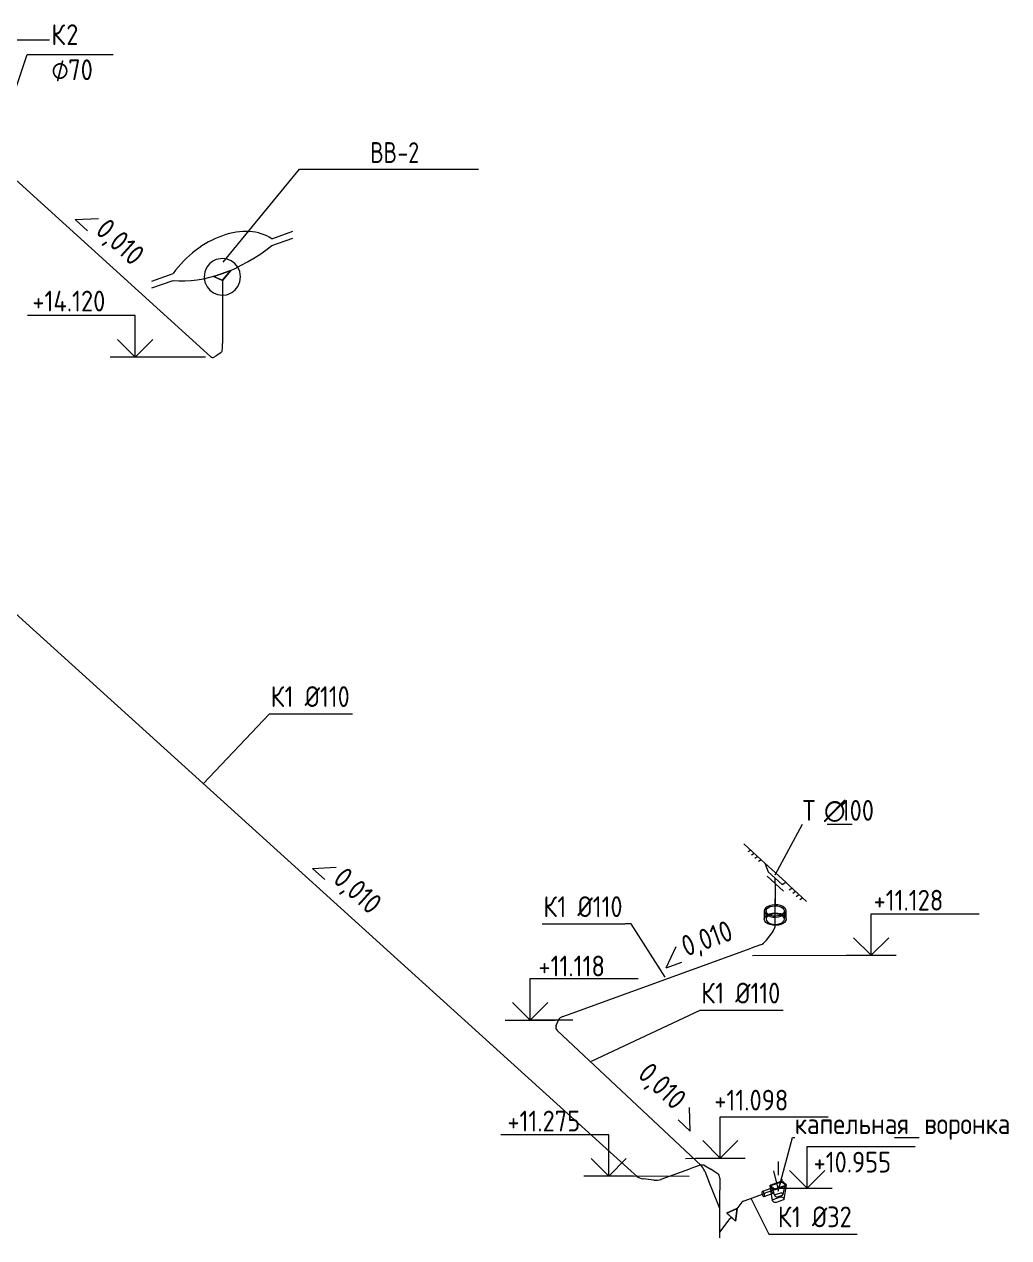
# Model space of a CAD drawing. Header units: millimetres. Extents: x 56023 to 81647, y 35036 to 59756.
# Drawn here: x 63295 to 69225, y 50706 to 58015 of the extents above; entities that cross this region are included whole.
import ezdxf

# ---------------------------------------------------------------- set-up
doc = ezdxf.new("R2010")
doc.units = ezdxf.units.MM
for name, color, linetype, lineweight in [('Арматура трубопроводов', 7, 'Continuous', 20), ('Высотные отметки', 7, 'Continuous', 9), ('Марки оборудования', 7, 'Continuous', 20), ('Марки сантехнических приборов', 7, 'Continuous', 20), ('Марки труб', 7, 'Continuous', 20), ('Оборудование', 7, 'Continuous', 20), ('Сантехнические приборы', 7, 'Continuous', 20), ('Соединительные детали трубопроводов', 7, 'Continuous', 20), ('Типовые аннотации', 7, 'Continuous', 20), ('Трубы', 7, 'Continuous', 20)]:
    doc.layers.add(name, color=color, linetype=linetype, lineweight=lineweight)
doc.styles.add('GOST Common', font='GOST Common.ttf', dxfattribs={"width": 0.9, "height": 125})
doc.styles.add('GOST Common_1', font='GOST Common.ttf', dxfattribs={"width": 0.9, "height": 125})
doc.styles.add('GOST Common_2', font='GOST Common.ttf', dxfattribs={"width": 0.8, "height": 125})
doc.styles.add('GOST Common_5', font='GOST Common.ttf', dxfattribs={"width": 0.9, "height": 125})
doc.styles.add('ISOCPEUR', font='isocpeur.ttf', dxfattribs={"width": 0.85, "height": 125})

# ---------------------------------------------------------------- blocks, each defined once
blk = doc.blocks.new('ADSK_ВоронкаВодосточная_Электрообогрев_DN110 - С прижимным фланцем_ битумной прокладкой_Q_8_Lпат_102-1407368-О_Схема систем К1_К2_ АБК')
at = {"layer": 'Оборудование', "color": 116, "true_color": 0x008040}
for p, q in [((61559.4, 59686.2), (61686.9, 59731.3)), ((61559.4, 59645.2), (61686.9, 59690.2)), ((60836.6, 59431.2), (60964.2, 59476.2)), ((60836.6, 59390.1), (60964.2, 59435.1))]:
    blk.add_line(p, q, dxfattribs=at)
for centre, major_axis, start_param, end_param in [((61261.8, 59307.4), (327.4, 355.5), 0.112105, 1.731673), ((61261.8, 60162), (565, 613.4), 3.630381, 4.496582)]:
    blk.add_ellipse(centre, major_axis=major_axis, ratio=0.698561, start_param=start_param, end_param=end_param, dxfattribs=at)
blk = doc.blocks.new('VK__SAN__HL310NPr 3000_Трап вертикальный_R21 - Ø110-4017356-О_Схема систем К1_К2_ АБК')
at = {"layer": 'Сантехнические приборы', "color": 24, "true_color": 0xa52900}
for p, q in [((67734.3, 52982.1), (67629.1, 53079.1)), ((67671.2, 53040.3), (67654.3, 53029.5)), ((67692.2, 53020.9), (67675.4, 53010.1)), ((67713.3, 53001.5), (67696.5, 52990.7)), ((67734.3, 52982.1), (67717.5, 52971.3)), ((67734.3, 52982.1), (67755.4, 52962.7)), ((67755.4, 52962.7), (67776.5, 52910.5)), ((67755.4, 52962.7), (67881.7, 52846.4)), ((67769.2, 52884.3), (67868, 52793.3)), ((67860.7, 52832.9), (67776.5, 52910.5)), ((67818.6, 52838.8), (67818.6, 52871.7)), ((67860.7, 52832.9), (67881.7, 52846.4)), ((67881.7, 52846.4), (67902.8, 52827)), ((67818.6, 52838.8), (67818.6, 52707.4)), ((67902.8, 52827), (68008, 52730)), ((67902.8, 52800.7), (67919.6, 52811.5)), ((67923.8, 52781.3), (67940.7, 52792.1)), ((67944.9, 52761.9), (67961.7, 52772.7)), ((67965.9, 52742.5), (67982.8, 52753.3))]:
    blk.add_line(p, q, dxfattribs=at)
blk = doc.blocks.new('ADSK_ППР_Тройник канализационный_Составной - Тройник канализационный-3766578-О_Схема систем К1_К2_ АБК')
at = {"layer": 'Соединительные детали трубопроводов', "color": 24, "true_color": 0xa52900}
for p, q in [((67484.1, 50739.3), (67546.7, 50821.8)), ((67484.1, 50705.6), (67484.1, 50814.1))]:
    blk.add_line(p, q, dxfattribs=at)
blk = doc.blocks.new('VK__SAN__HL21_Воронка капельная_HL_R21 - DN32-4023155-О_Схема систем К1_К2_ АБК')
at = {"layer": 'Сантехнические приборы', "color": 24, "lineweight": 9, "true_color": 0xa52900}
for p, q in [((67836.5, 51165.6), (67836.5, 51083.4)), ((67836.5, 51001.2), (67810.2, 51107.6)), ((67836.5, 51001.2), (67862.9, 51059.2)), ((67836.5, 51001.2), (67746.4, 50969.4)), ((67836.5, 51001.2), (67836.5, 50999.6))]:
    blk.add_line(p, q, dxfattribs=at)
at = {"layer": 'Сантехнические приборы', "color": 24, "true_color": 0xa52900}
for p, q in [((67786.8, 51017.3), (67800.5, 50930)), ((67852.7, 51044.3), (67791.5, 51022.7)), ((67798.3, 51021.7), (67851.1, 51040.3)), ((67820.4, 50996), (67881.6, 51017.6)), ((67874.7, 51018.5), (67822, 50999.9)), ((67864.8, 51038.5), (67878, 51026.4)), ((67884.9, 51025.5), (67866.4, 51042.4)), ((67866.4, 50965.8), (67879.4, 51022.6)), ((67872.6, 50938.3), (67886.3, 51021.9)), ((67793, 51002.8), (67741.1, 50984.5)), ((67751.7, 50954.3), (67805.6, 50973.4)), ((67788.2, 51014.8), (67806.6, 50997.9)), ((67815.3, 50959), (67793.8, 51015.7)), ((67808.3, 51001.8), (67795.1, 51013.9)), ((67805.2, 50935.4), (67849.4, 50951)), ((67816.3, 50957.6), (67821.1, 50953.2)), ((67849.5, 50974.6), (67818.9, 50963.8)), ((67832.1, 50951.7), (67862.7, 50962.5)), ((67865.3, 50968.8), (67860.5, 50973.2)), ((67863.2, 50949.1), (67871.1, 50941.9)), ((67809.9, 50920.3), (67802, 50927.5)), ((67867.9, 50934), (67823.6, 50918.4))]:
    blk.add_line(p, q, dxfattribs=at)
for points in [[(67791.5, 51022.7, 0), (67787, 51019.1, 0), (67788.2, 51014.8, 0)], [(67795.1, 51013.9, 0), (67794.1, 51015, 0), (67793.7, 51016.3, 0), (67793.7, 51017.6, 0), (67794.2, 51018.8, 0), (67795.2, 51020, 0), (67796.6, 51021, 0), (67798.3, 51021.7, 0)], [(67851.1, 51040.3, 0), (67853.1, 51040.9, 0), (67855.3, 51041.2, 0), (67857.5, 51041.2, 0), (67859.7, 51040.9, 0), (67861.7, 51040.3, 0), (67863.4, 51039.5, 0), (67864.8, 51038.5, 0)], [(67866.4, 51042.4, 0), (67860.2, 51045, 0), (67852.7, 51044.3, 0)], [(67878, 51026.4, 0), (67878.9, 51025.2, 0), (67879.4, 51024, 0), (67879.4, 51022.7, 0), (67878.9, 51021.5, 0), (67877.9, 51020.3, 0), (67876.5, 51019.3, 0), (67874.7, 51018.5, 0)], [(67881.6, 51017.6, 0), (67886.1, 51021.2, 0), (67884.9, 51025.5, 0)], [(67754.8, 50961.7, 0), (67754.5, 50965.3, 0), (67753.7, 50969.3, 0), (67752.4, 50973.2, 0), (67750.6, 50976.9, 0), (67748.6, 50980.1, 0), (67746.4, 50982.6, 0), (67744.2, 50984.1, 0), (67742.2, 50984.7, 0), (67740.5, 50984.2, 0), (67739.1, 50982.7, 0), (67738.3, 50980.3, 0), (67738, 50977.2, 0)], [(67738, 50977.2, 0), (67738.3, 50973.5, 0), (67739.1, 50969.6, 0), (67740.5, 50965.6, 0), (67742.2, 50961.9, 0), (67744.2, 50958.7, 0), (67746.4, 50956.3, 0), (67748.6, 50954.7, 0), (67750.6, 50954.2, 0), (67752.4, 50954.7, 0), (67753.7, 50956.1, 0), (67754.5, 50958.5, 0), (67754.8, 50961.7, 0)], [(67790.8, 50998.4, 0), (67791.2, 51000.7, 0), (67792.1, 51002.3, 0), (67793.4, 51002.9, 0), (67795.1, 51002.7, 0), (67797, 51001.6, 0), (67799, 50999.7, 0), (67801.1, 50997.1, 0), (67803.1, 50994, 0), (67804.8, 50990.5, 0), (67806.3, 50986.8, 0), (67807.2, 50983.3, 0)], [(67790.9, 50995.9, 0), (67790.8, 50997.2, 0), (67790.8, 50998.4, 0)], [(67792.1, 50990.2, 0), (67791.3, 50993.1, 0), (67790.9, 50995.9, 0)], [(67807.6, 50975.9, 0), (67806.7, 50974.2, 0), (67805.4, 50973.3, 0), (67803.7, 50973.4, 0), (67801.7, 50974.5, 0), (67799.5, 50976.5, 0), (67797.3, 50979.3, 0), (67795.3, 50982.6, 0), (67793.5, 50986.3, 0), (67792.1, 50990.2, 0)], [(67806.6, 50997.9, 0), (67812.9, 50995.3, 0), (67820.4, 50996, 0)], [(67807.2, 50983.3, 0), (67807.5, 50981.8, 0), (67807.8, 50980.4, 0)], [(67807.8, 50980.4, 0), (67807.8, 50977.9, 0), (67807.6, 50975.9, 0)], [(67822, 50999.9, 0), (67820, 50999.4, 0), (67817.8, 50999.1, 0), (67815.6, 50999.1, 0), (67813.4, 50999.4, 0), (67811.4, 51000, 0), (67809.6, 51000.8, 0), (67808.3, 51001.8, 0)], [(67818.9, 50963.8, 0), (67815.3, 50961, 0), (67816.3, 50957.6, 0)], [(67821.1, 50953.2, 0), (67826, 50951.1, 0), (67832.1, 50951.7, 0)], [(67849.4, 50951, 0), (67857, 50951.7, 0), (67863.2, 50949.1, 0)], [(67860.5, 50973.2, 0), (67855.6, 50975.2, 0), (67849.5, 50974.6, 0)], [(67862.7, 50962.5, 0), (67866.3, 50965.3, 0), (67865.3, 50968.8, 0)], [(67802, 50927.5, 0), (67800.8, 50931.8, 0), (67805.2, 50935.4, 0)], [(67823.6, 50918.4, 0), (67816.1, 50917.7, 0), (67809.9, 50920.3, 0)], [(67871.1, 50941.9, 0), (67872.3, 50937.6, 0), (67867.9, 50934, 0)]]:
    blk.add_polyline3d(points, dxfattribs=at)
blk = doc.blocks.new('ADSK_ППР_Отвод канализационный - Отвод раструбный-2582616-О_Схема систем К1_К2_ АБК')
at = {"layer": 'Соединительные детали трубопроводов', "color": 24, "true_color": 0xa52900}
for p, q in [((67616.8, 50919.1), (67586.8, 50879.4)), ((67627, 50926.7), (67631.2, 50928.2))]:
    blk.add_line(p, q, dxfattribs=at)
blk.add_ellipse((67627, 50912.9), major_axis=(11.4, 12.4), ratio=0.69856, start_param=0.921889, end_param=1.707287, dxfattribs=at)
blk = doc.blocks.new('ADSK_ППР_Переход канализационный - Переход канализационный-2582689-О_Схема систем К1_К2_ АБК')
at = {"layer": 'Соединительные детали трубопроводов', "color": 24, "true_color": 0xa52900}
for p, q in [((67526.5, 50854.7), (67588.5, 50883)), ((67527.1, 50854.3), (67589.2, 50882.6)), ((67589.1, 50882.5), (67579.1, 50806.2)), ((67579.7, 50805.8), (67589.7, 50882.1)), ((67589.2, 50882.6), (67588.5, 50883)), ((67588.5, 50883), (67589.1, 50882.5)), ((67589.1, 50882.5), (67589.7, 50882.1)), ((67589.7, 50882.1), (67589.2, 50882.6)), ((67526.5, 50854.7), (67527.1, 50854.3)), ((67579.1, 50806.2), (67526.5, 50854.7)), ((67527.1, 50854.3), (67579.7, 50805.8)), ((67579.7, 50805.8), (67579.1, 50806.2))]:
    blk.add_line(p, q, dxfattribs=at)
blk = doc.blocks.new('ADSK_ЧугунБезраструбный_Переход-эксцентрик - Переходник чугунный безраструбный-3767339-О_Схема систем К1_К2_ АБК')
at = {"layer": 'Соединительные детали трубопроводов', "color": 116, "true_color": 0x008040}
for p, q in [((64538.7, 56532.1), (64436.7, 56496)), ((64437.2, 56495.6), (64539.2, 56531.6)), ((64488.6, 56472.6), (64538.7, 56532.1)), ((64539.2, 56531.6), (64489.2, 56472.1)), ((64539.2, 56531.6), (64538.7, 56532.1)), ((64436.7, 56496), (64437.2, 56495.6)), ((64436.7, 56496), (64487.8, 56472.3)), ((64437.2, 56495.6), (64488.3, 56471.8)), ((64487.8, 56472.3), (64488.6, 56472.6)), ((64488.3, 56471.8), (64487.8, 56472.3)), ((64489.2, 56472.1), (64488.3, 56471.8)), ((64488.6, 56472.6), (64489.2, 56472.1))]:
    blk.add_line(p, q, dxfattribs=at)
for points in [[(64451.6, 56596.8, 0), (64430.7, 56586.8, 0), (64411.3, 56571.7, 0), (64394.5, 56550.7, 0), (64382.6, 56523.7, 0), (64378.2, 56492.3, 0), (64382.9, 56461.1, 0), (64395.4, 56434, 0), (64413.2, 56412.6, 0), (64434.6, 56397, 0), (64458.7, 56387.1, 0), (64486.5, 56383, 0), (64513.3, 56385.9, 0), (64524.8, 56389.3, 0)], [(64524.8, 56389.3, 0), (64545.7, 56399.2, 0), (64565.1, 56414.3, 0), (64581.9, 56435.4, 0), (64593.8, 56462.3, 0), (64598.2, 56493.7, 0), (64593.5, 56525, 0), (64581, 56552, 0), (64563.2, 56573.5, 0), (64541.8, 56589.1, 0), (64517.7, 56599, 0), (64489.9, 56603, 0), (64463.1, 56600.1, 0), (64451.6, 56596.8, 0)]]:
    blk.add_polyline3d(points, dxfattribs=at)
blk = doc.blocks.new('ADSK_ЧугунБезраструбный_Отвод - Отвод чугунный безраструбный_Составной-3767354-О_Схема систем К1_К2_ АБК')
at = {"layer": 'Соединительные детали трубопроводов', "color": 116, "true_color": 0x008040}
for p, q in [((64488.2, 56060.1), (64488.2, 56091.7)), ((64480.2, 56037.3), (64465.9, 56028.1))]:
    blk.add_line(p, q, dxfattribs=at)
blk.add_ellipse((64460.8, 56085.3), major_axis=(-17.3, 49), ratio=0.432419, start_param=3.242496, end_param=4.027894, dxfattribs=at)
blk = doc.blocks.new('ADSK_ЧугунБезраструбный_Отвод - Отвод чугунный безраструбный_Составной-V18-О_Схема систем К1_К2_ АБК')
at = {"layer": 'Соединительные детали трубопроводов', "color": 116, "true_color": 0x008040}
for p, q in [((64416.8, 56014), (64396.4, 56032.5)), ((64435.9, 56008.9), (64450.3, 56018.2))]:
    blk.add_line(p, q, dxfattribs=at)
blk.add_ellipse((64416.5, 56057), major_axis=(-17.3, 49), ratio=0.432419, start_param=2.467097, end_param=3.242496, dxfattribs=at)
blk = doc.blocks.new('ADSK_ППР_Тройник канализационный_Составной - Тройник канализационный-3982649-О_Схема систем К1_К2_ АБК')
at = {"layer": 'Соединительные детали трубопроводов', "color": 24, "true_color": 0xa52900}
for p, q in [((67484.2, 50882.3), (67434.3, 51006)), ((67484.1, 50814.1), (67484.2, 50992.4))]:
    blk.add_line(p, q, dxfattribs=at)
blk = doc.blocks.new('ADSK_ППР_Отвод канализационный_Составной - Отвод раструбный-3766687-О_Схема систем К1_К2_ АБК')
at = {"layer": 'Соединительные детали трубопроводов', "color": 24, "true_color": 0xa52900}
for p, q in [((66986.3, 51075.4), (66951.4, 51107)), ((67021.9, 51061.2), (67023.1, 51061)), ((67087.4, 51052.9), (67023.1, 51061)), ((67130.9, 51057.1), (67132, 51057.5))]:
    blk.add_line(p, q, dxfattribs=at)
for centre, start_param, end_param in [((67035.5, 51093.2), 3.686495, 4.465341), ((67101.1, 51085), 4.465341, 5.244187)]:
    blk.add_ellipse(centre, major_axis=(57.9, 1), ratio=0.567338, start_param=start_param, end_param=end_param, dxfattribs=at)
blk = doc.blocks.new('VK__PA__ПМ_Муфта ротивопожарная_Огнеза_R21 - Противопожарная муфта _ОГРАКС-ПМ-110_-V28-О_Схема систем К1_К2_ АБК')
at = {"layer": 'Арматура трубопроводов'}
for p, q in [((57835.9, 51949.6), (57835.9, 51900.3)), ((57846.9, 51949.6), (57846.9, 51900.3)), ((57902, 51900.3), (57902, 51949.6)), ((57956.9, 51900.3), (57956.9, 51949.6)), ((57967.9, 51900.3), (57967.9, 51949.6))]:
    blk.add_line(p, q, dxfattribs=at)
for points in [[(57958, 51969.4, 0), (57947.1, 51977, 0), (57933.1, 51982.8, 0), (57917, 51986.2, 0), (57899.9, 51987.2, 0), (57882.8, 51985.6, 0), (57867.1, 51981.6, 0), (57853.8, 51975.4, 0), (57843.7, 51967.4, 0), (57837.6, 51958.2, 0), (57835.9, 51948.5, 0), (57838.7, 51938.8, 0), (57845.8, 51929.8, 0)], [(57845.8, 51929.8, 0), (57856.7, 51922.2, 0), (57870.6, 51916.5, 0), (57886.8, 51913, 0), (57903.9, 51912, 0), (57920.9, 51913.6, 0), (57936.6, 51917.6, 0), (57950, 51923.8, 0), (57960, 51931.8, 0), (57966.1, 51941, 0), (57967.8, 51950.8, 0), (57965.1, 51960.5, 0), (57958, 51969.4, 0)], [(57855.1, 51933.1, 0), (57849.2, 51940.6, 0), (57846.9, 51948.6, 0), (57848.3, 51956.8, 0), (57853.4, 51964.4, 0), (57861.8, 51971.1, 0), (57872.9, 51976.3, 0), (57886, 51979.6, 0), (57900.2, 51980.9, 0), (57914.5, 51980.1, 0), (57927.9, 51977.2, 0), (57939.6, 51972.4, 0), (57948.6, 51966.1, 0)], [(57845.8, 51880.5, 0), (57838.7, 51889.5, 0), (57835.9, 51899.2, 0), (57837.6, 51908.9, 0), (57843.7, 51918.1, 0), (57853.8, 51926.1, 0), (57867.1, 51932.3, 0), (57882.8, 51936.3, 0), (57899.9, 51937.9, 0), (57917, 51936.9, 0), (57933.1, 51933.5, 0), (57947.1, 51927.7, 0), (57958, 51920.1, 0)], [(57958, 51920.1, 0), (57965.1, 51911.2, 0), (57967.8, 51901.5, 0), (57966.1, 51891.7, 0), (57960, 51882.5, 0), (57950, 51874.5, 0), (57936.6, 51868.3, 0), (57920.9, 51864.3, 0), (57903.9, 51862.7, 0), (57886.8, 51863.7, 0), (57870.6, 51867.2, 0), (57856.7, 51872.9, 0), (57845.8, 51880.5, 0)], [(57948.6, 51916.8, 0), (57939.6, 51923.2, 0), (57927.9, 51927.9, 0), (57914.5, 51930.8, 0), (57900.2, 51931.7, 0), (57886, 51930.3, 0), (57872.9, 51927, 0), (57861.8, 51921.8, 0), (57853.4, 51915.1, 0), (57848.3, 51907.5, 0), (57846.9, 51899.3, 0), (57849.2, 51891.3, 0), (57855.1, 51883.8, 0)], [(57948.6, 51966.1, 0), (57954.5, 51958.6, 0), (57956.9, 51950.6, 0), (57955.4, 51942.4, 0), (57950.3, 51934.8, 0), (57941.9, 51928.1, 0), (57930.8, 51922.9, 0), (57917.7, 51919.6, 0), (57903.6, 51918.3, 0), (57889.3, 51919.1, 0), (57875.9, 51922, 0), (57864.2, 51926.8, 0), (57855.1, 51933.1, 0)], [(57855.1, 51883.8, 0), (57864.2, 51877.5, 0), (57875.9, 51872.7, 0), (57889.3, 51869.8, 0), (57903.6, 51869, 0), (57917.7, 51870.3, 0), (57930.8, 51873.7, 0), (57941.9, 51878.8, 0), (57950.3, 51885.5, 0), (57955.4, 51893.1, 0), (57956.9, 51901.3, 0), (57954.5, 51909.4, 0), (57948.6, 51916.8, 0)]]:
    blk.add_polyline3d(points, dxfattribs=at)
blk = doc.blocks.new('ADSK_ППР_Отвод канализационный_Составной - Отвод раструбный-3766753-О_Схема систем К1_К2_ АБК')
at = {"layer": 'Соединительные детали трубопроводов', "color": 24, "true_color": 0xa52900}
for p, q in [((67360.2, 51140.3), (67304.3, 51120)), ((67395.5, 51138.8), (67395.9, 51138.6))]:
    blk.add_line(p, q, dxfattribs=at)
blk.add_ellipse((67360.7, 51092.9), major_axis=(39.2, 42.6), ratio=0.698561, start_param=0.136491, end_param=0.931889, dxfattribs=at)
blk = doc.blocks.new('ADSK_ППР_Отвод канализационный_Составной - Отвод раструбный-3766755-О_Схема систем К1_К2_ АБК')
at = {"layer": 'Соединительные детали трубопроводов', "color": 24, "true_color": 0xa52900}
for p, q in [((67469.8, 51093.2), (67430.1, 51117.6)), ((67484.2, 51064.7), (67484.2, 51063.9))]:
    blk.add_line(p, q, dxfattribs=at)
blk.add_ellipse((67435, 51047.3), major_axis=(39.2, 42.6), ratio=0.698561, start_param=5.634278, end_param=6.419676, dxfattribs=at)
blk = doc.blocks.new('ADSK_ППР_Отвод канализационный_Составной - Отвод раструбный-3982797-О_Схема систем К1_К2_ АБК')
at = {"layer": 'Соединительные детали трубопроводов', "color": 24, "true_color": 0xa52900}
for p, q in [((67372.9, 51139.4), (67372.1, 51140.1)), ((67394.1, 51105.9), (67418.8, 51044.6))]:
    blk.add_line(p, q, dxfattribs=at)
blk.add_ellipse((67372.5, 51092.2), major_axis=(-19.3, 54.6), ratio=0.43255, start_param=4.812867, end_param=5.588294, dxfattribs=at)
blk = doc.blocks.new('ADSK_ППР_Отвод канализационный_Составной - Отвод раструбный-3982805-О_Схема систем К1_К2_ АБК')
at = {"layer": 'Соединительные детали трубопроводов', "color": 24, "true_color": 0xa52900}
for p, q in [((66539.2, 52038.3), (66595.3, 52058.7)), ((66497.9, 51979.3), (66513, 52016.8)), ((66513.3, 52017.4), (66513, 52016.8)), ((66505, 51953.9), (66505.6, 51953.4))]:
    blk.add_line(p, q, dxfattribs=at)
for centre, start_param, end_param in [((66554.3, 51971.7), 2.908657, 3.693998), ((66569.6, 52009.8), 2.123315, 2.908657)]:
    blk.add_ellipse(centre, major_axis=(57.9, 0.2), ratio=0.582243, start_param=start_param, end_param=end_param, dxfattribs=at)
blk = doc.blocks.new('ADSK_ППР_Отвод канализационный_Составной - Отвод раструбный-V43-О_Схема систем К1_К2_ АБК')
at = {"layer": 'Соединительные детали трубопроводов', "color": 24, "true_color": 0xa52900}
for p, q in [((67818.6, 52588.3), (67818.6, 52589.2)), ((67764, 52496.2), (67764.7, 52497.1)), ((67804.3, 52549.8), (67764.7, 52497.1)), ((67729.5, 52469.9), (67673.2, 52449.5))]:
    blk.add_line(p, q, dxfattribs=at)
for centre, start_param, end_param in [((67769.3, 52570.9), 4.853925, 5.634323), ((67729, 52517.3), 4.073527, 4.853925)]:
    blk.add_ellipse(centre, major_axis=(39.2, 42.6), ratio=0.698516, start_param=start_param, end_param=end_param, dxfattribs=at)
blk = doc.blocks.new('VK__AP__М_Труба_Имя системы_Внешний Диаметр_R21 - 8-1766268-О_Схема систем К1_К2_ АБК')
at = {"layer": 'Марки труб'}
blk.add_line((66219.7, 45699.3), (66719.7, 45699.3), dxfattribs=at)
blk = doc.blocks.new('VK-OV__AP__M_Труба_R21_rfa - Тип системы_Условный диаметр-2319978-О_Схема систем К1_К2_ АБК')
at = {"layer": 'Марки труб'}
blk.add_line((63430, 57832.8), (63830, 57832.8), dxfattribs=at)
blk = doc.blocks.new('VK__AP__М_Орудование_Короткое имя _ Комментарий_R21 - Короткое имя_Комментарии 15-1783839-О_Схема систем К1_К2_ АБК')
at = {"layer": 'Марки оборудования'}
blk.add_line((59844.5, 59593.1), (60844.5, 59593.1), dxfattribs=at)
blk = doc.blocks.new('ADSK_M_Сантехприборы - Комментарий к типоразмеру-263963-О_Схема систем К1_К2_ АБК')
at = {"layer": 'Марки сантехнических приборов'}
blk.add_line((68131.7, 53196.8), (68281.7, 53196.8), dxfattribs=at)
blk = doc.blocks.new('Высотные отметки - Стрелка вверх-261779-О_Схема систем К1_К2_ АБК')
at = {"layer": 'Типовые аннотации'}
for p, q in [((67651.5, 46110.5), (68301.5, 46110.5)), ((67651.5, 45860.5), (67651.5, 46110.5)), ((67651.5, 45860.5), (67545.5, 45966.5)), ((67651.5, 45860.5), (67757.6, 45966.5)), ((67501.5, 45860.5), (67801.5, 45860.5))]:
    blk.add_line(p, q, dxfattribs=at)
blk = doc.blocks.new('ADSK_M_Трубы_Уклоны - Проект_0_0Х0_Знак слева-264625-О_Схема систем К1_К2_ АБК')
at = {"layer": 'Марки труб'}
for q in [(65173.1, 52937), (65106, 52862.9)]:
    blk.add_line((65031.9, 52930), q, dxfattribs=at)
blk = doc.blocks.new('ADSK_M_Трубы_Уклоны - Проект_0_0Х0_Знак справа-264627-О_Схема систем К1_К2_ АБК')
at = {"layer": 'Марки труб'}
for q in [(59722, 50288.3), (59653.6, 50215.3)]:
    blk.add_line((59726.6, 50147), q, dxfattribs=at)

msp = doc.modelspace()

# ---------------------------------------------------------------- linework, layer by layer
at = {"layer": 'Высотные отметки', "lineweight": 20}
for p, q in [((64007.9, 56009.9), (63963, 56009.9)), ((64386.1, 56009.8), (64007.9, 56009.9)), ((67682, 52405.4), (68253.7, 52406.6)), ((68253.7, 52406.6), (68397.1, 52406.6)), ((66333, 52016.7), (66342.6, 52016.7)), ((66600.2, 52015.3), (66333, 52016.7)), ((67278.8, 51182.5), (67445.3, 51184.7)), ((67445.3, 51184.7), (67487.6, 51184.7)), ((67301, 51073.6), (66815.2, 51076.1)), ((67836.5, 51001.2), (68006.7, 51004.9)), ((68006.7, 51004.9), (68010.9, 51004.9))]:
    msp.add_line(p, q, dxfattribs=at)
at = {"layer": 'Марки оборудования'}
for p, q in [((64492.1, 56581.7), (64952.8, 57141.5)), ((64952.8, 57141.5), (65030.5, 57141.5))]:
    msp.add_line(p, q, dxfattribs=at)
at = {"layer": 'Марки сантехнических приборов'}
for p, q in [((67817.3, 52891), (67983.8, 53196.8)), ((67836.6, 50986.4), (67922.9, 51309.6)), ((67922.9, 51309.6), (67936.3, 51309.6))]:
    msp.add_line(p, q, dxfattribs=at)
at = {"layer": 'Марки труб'}
for p, q in [((63101.8, 57202.7), (63311.9, 57832.8)), ((63311.9, 57832.8), (63430, 57832.8)), ((64372, 53438.9), (64772.3, 53861.5)), ((66950.6, 52596.1), (66916.7, 52596.1)), ((67156.5, 52274.4), (66950.6, 52596.1)), ((66711.8, 51769.6), (67366.1, 52075.7)), ((67671, 50943.3), (67779.2, 50727.8)), ((67779.2, 50727.8), (67812.8, 50727.8))]:
    msp.add_line(p, q, dxfattribs=at)
at = {"layer": 'Трубы', "color": 116, "true_color": 0x008040}
for p, q in [((64396.4, 56032.5), (62604, 57655.3)), ((64488.2, 56472.5), (64488.2, 56091.7)), ((64465.9, 56028.1), (64450.3, 56018.2))]:
    msp.add_line(p, q, dxfattribs=at)
at = {"layer": 'Трубы', "color": 24, "true_color": 0xa52900}
for p, q in [((66951.4, 51107), (62137.1, 55465.8)), ((67818.5, 52589.2), (67818.6, 52747.6)), ((66595.3, 52058.7), (67673.2, 52449.5)), ((67372.1, 51140.1), (66505.6, 51953.4)), ((67131.9, 51057.5), (67304.3, 51120)), ((67395.9, 51138.6), (67430.1, 51117.6)), ((67434.3, 51006), (67418.8, 51044.6)), ((67484.2, 51063.9), (67484.2, 50992.4)), ((67631.2, 50928.2), (67747.5, 50969.3)), ((67553.1, 50830.3), (67546.7, 50821.8))]:
    msp.add_line(p, q, dxfattribs=at)

# ---------------------------------------------------------------- block references
at = {"layer": 'Арматура трубопроводов'}
msp.add_blockref('VK__PA__ПМ_Муфта ротивопожарная_Огнеза_R21 - Противопожарная муфта _ОГРАКС-ПМ-110_-V28-О_Схема систем К1_К2_ АБК', (9916.7, 724.1), dxfattribs=at)
at = {"layer": 'Высотные отметки', "lineweight": 20}
for p in [(-4854.5, 11811), (745.6, 6546.1), (-1308.9, 6156.2), (-163.9, 5324.3), (359.4, 5144.4)]:
    msp.add_blockref('Высотные отметки - Стрелка вверх-261779-О_Схема систем К1_К2_ АБК', p, dxfattribs=at)
at = {"layer": 'Высотные отметки', "lineweight": 20, "extrusion": (0, 0, -1)}
for p in [(-131614.5, 10149.4), (-134466.8, 5215.6)]:
    msp.add_blockref('Высотные отметки - Стрелка вверх-261779-О_Схема систем К1_К2_ АБК', p, dxfattribs=at)
at = {"layer": 'Марки оборудования'}
msp.add_blockref('VK__AP__М_Орудование_Короткое имя _ Комментарий_R21 - Короткое имя_Комментарии 15-1783839-О_Схема систем К1_К2_ АБК', (5186, -2451.6), dxfattribs=at)
at = {"layer": 'Марки сантехнических приборов'}
for p in [(0, 0), (405, -1887.2)]:
    msp.add_blockref('ADSK_M_Сантехприборы - Комментарий к типоразмеру-263963-О_Схема систем К1_К2_ АБК', p, dxfattribs=at)
at = {"layer": 'Марки труб'}
for name, p in [('VK-OV__AP__M_Труба_R21_rfa - Тип системы_Условный диаметр-2319978-О_Схема систем К1_К2_ АБК', (0, 0)), ('VK__AP__М_Труба_Имя системы_Внешний Диаметр_R21 - 8-1766268-О_Схема систем К1_К2_ АБК', (-1447.4, 8162.2)), ('ADSK_M_Трубы_Уклоны - Проект_0_0Х0_Знак слева-264625-О_Схема систем К1_К2_ АБК', (0, 0)), ('VK__AP__М_Труба_Имя системы_Внешний Диаметр_R21 - 8-1766268-О_Схема систем К1_К2_ АБК', (195.7, 6896.7)), ('VK__AP__М_Труба_Имя системы_Внешний Диаметр_R21 - 8-1766268-О_Схема систем К1_К2_ АБК', (1146.4, 6376.3)), ('VK__AP__М_Труба_Имя системы_Внешний Диаметр_R21 - 8-1766268-О_Схема систем К1_К2_ АБК', (1593.1, 5028.4))]:
    msp.add_blockref(name, p, dxfattribs=at)
for name, p, rotation in [('ADSK_M_Трубы_Уклоны - Проект_0_0Х0_Знак слева-264625-О_Схема систем К1_К2_ АБК', (-1430.8, 3907.7), 359.9999963777452), ('ADSK_M_Трубы_Уклоны - Проект_0_0Х0_Знак слева-264625-О_Схема систем К1_К2_ АБК', (83488.9, -29913.4), 62.08645631066995), ('ADSK_M_Трубы_Уклоны - Проект_0_0Х0_Знак справа-264627-О_Схема систем К1_К2_ АБК', (7530.8, 1259.6), 359.9436895508667)]:
    msp.add_blockref(name, p, dxfattribs=dict(at, rotation=rotation))
at = {"layer": 'Оборудование', "color": 116, "true_color": 0x008040}
msp.add_blockref('ADSK_ВоронкаВодосточная_Электрообогрев_DN110 - С прижимным фланцем_ битумной прокладкой_Q_8_Lпат_102-1407368-О_Схема систем К1_К2_ АБК', (3226.4, -2963.3), dxfattribs=at)
at = {"layer": 'Сантехнические приборы', "color": 24, "true_color": 0xa52900}
for name in ['VK__SAN__HL310NPr 3000_Трап вертикальный_R21 - Ø110-4017356-О_Схема систем К1_К2_ АБК', 'VK__SAN__HL21_Воронка капельная_HL_R21 - DN32-4023155-О_Схема систем К1_К2_ АБК']:
    msp.add_blockref(name, (0, 0), dxfattribs=at)
at = {"layer": 'Соединительные детали трубопроводов', "color": 116, "true_color": 0x008040}
for name in ['ADSK_ЧугунБезраструбный_Переход-эксцентрик - Переходник чугунный безраструбный-3767339-О_Схема систем К1_К2_ АБК', 'ADSK_ЧугунБезраструбный_Отвод - Отвод чугунный безраструбный_Составной-3767354-О_Схема систем К1_К2_ АБК', 'ADSK_ЧугунБезраструбный_Отвод - Отвод чугунный безраструбный_Составной-V18-О_Схема систем К1_К2_ АБК']:
    msp.add_blockref(name, (0, 0), dxfattribs=at)
at = {"layer": 'Соединительные детали трубопроводов', "color": 24, "true_color": 0xa52900}
for name in ['ADSK_ППР_Отвод канализационный_Составной - Отвод раструбный-V43-О_Схема систем К1_К2_ АБК', 'ADSK_ППР_Отвод канализационный_Составной - Отвод раструбный-3982805-О_Схема систем К1_К2_ АБК', 'ADSK_ППР_Отвод канализационный_Составной - Отвод раструбный-3766687-О_Схема систем К1_К2_ АБК', 'ADSK_ППР_Отвод канализационный_Составной - Отвод раструбный-3766753-О_Схема систем К1_К2_ АБК', 'ADSK_ППР_Отвод канализационный_Составной - Отвод раструбный-3982797-О_Схема систем К1_К2_ АБК', 'ADSK_ППР_Отвод канализационный_Составной - Отвод раструбный-3766755-О_Схема систем К1_К2_ АБК', 'ADSK_ППР_Тройник канализационный_Составной - Тройник канализационный-3982649-О_Схема систем К1_К2_ АБК', 'ADSK_ППР_Переход канализационный - Переход канализационный-2582689-О_Схема систем К1_К2_ АБК', 'ADSK_ППР_Отвод канализационный - Отвод раструбный-2582616-О_Схема систем К1_К2_ АБК', 'ADSK_ППР_Тройник канализационный_Составной - Тройник канализационный-3766578-О_Схема систем К1_К2_ АБК']:
    msp.add_blockref(name, (0, 0), dxfattribs=at)

# ---------------------------------------------------------------- texts
at = {"layer": 'Высотные отметки', "lineweight": 20, "char_height": 125, "attachment_point": 1, "line_spacing_factor": 1.022761, "style": 'GOST Common'}
for s, insert, width in [('+14.120', (63343.4, 56409.9), 564.193), ('+11.128', (68411.1, 52801.1), 524.971), ('+11.118', (66392.1, 52404.8), 499.326), ('+11.098', (67451.7, 51596.9), 550.616), ('+11.275', (66204.9, 51470.9), 550.616), ('+10.955', (68049.5, 51223.5), 576.261)]:
    msp.add_mtext(s, dxfattribs=dict(at, insert=insert, width=width))
at = {"layer": 'Марки оборудования', "lineweight": 9, "char_height": 125, "attachment_point": 1, "style": 'GOST Common_2'}
for s, insert, width in [('ВВ', (65379, 57304.5), 198.818), ('-2', (65543, 57304.5), 173.164)]:
    msp.add_mtext(s, dxfattribs=dict(at, insert=insert, width=width))
at = {"layer": 'Марки сантехнических приборов', "lineweight": 9, "char_height": 125, "attachment_point": 1}
for s, insert, width, style in [('\\fGOST Common|b0|i0|c204|p34|;\\W.9;Т', (67983.8, 53342.2), 108.228, 'GOST Common'), ('\\fGOST Common|b0|i0|c204|p34|;\\W.9; ', (68073.1, 53342.2), 46.899, 'GOST Common'), ('\\fGOST Common|b0|i0|c238|p34|;\\W.9;∅', (68111.8, 53342.2), 122.658, 'GOST Common_5'), ('100', (68213, 53342.2), 263.354, 'GOST Common'), ('капельная', (67936.3, 51455), 898.291, 'GOST Common'), ('\\fGOST Common|b0|i0|c204|p34|;\\W.9; ', (68677.5, 51455), 46.899, 'GOST Common'), ('воронка', (68716.2, 51455), 692.658, 'GOST Common')]:
    msp.add_mtext(s, dxfattribs=dict(at, insert=insert, width=width, style=style))
at = {"layer": 'Марки труб', "lineweight": 9, "char_height": 125, "attachment_point": 1}
for s, insert, width, style in [('\\fGOST Common|b0|i0|c204|p34|;\\W.9;К', (63457.9, 58014.6), 108.228, 'GOST Common'), ('\\fGOST Common|b0|i0|c204|p34|;\\W.9;2', (63547.2, 58014.6), 97.405, 'GOST Common'), ('\\fGOST Common|b0|i0|c254|p34|;\\W.9;⌀', (63457.9, 57802.9), 122.658, 'GOST Common_1'), ('70', (63559.1, 57802.9), 194.81, 'GOST Common'), ('\\fISOCPEUR|b0|i0|c204|p34|;\\W.85;К', (64778.9, 54027.6), 102.215, 'ISOCPEUR'), ('1 Ø110', (64863.2, 54027.6), 494.04, 'ISOCPEUR'), ('\\fISOCPEUR|b0|i0|c204|p34|;\\W.85;К', (66422, 52762.1), 102.215, 'ISOCPEUR'), ('1 Ø110', (66506.4, 52762.1), 494.04, 'ISOCPEUR'), ('\\fISOCPEUR|b0|i0|c204|p34|;\\W.85;К', (67372.7, 52241.7), 102.215, 'ISOCPEUR'), ('1 Ø110', (67457, 52241.7), 494.04, 'ISOCPEUR'), ('\\fISOCPEUR|b0|i0|c204|p34|;\\W.85;К', (67834.6, 50893.8), 102.215, 'ISOCPEUR'), ('1 Ø32', (67919, 50893.8), 456.561, 'ISOCPEUR')]:
    msp.add_mtext(s, dxfattribs=dict(at, insert=insert, width=width, style=style))
at = {"layer": 'Марки труб', "lineweight": 9, "char_height": 125, "width": 407.658, "attachment_point": 1, "style": 'GOST Common'}
for insert, rotation in [((63800.1, 56854.9), 317.84264), ((65230.9, 52947.2), 317.84264), ((67239, 52514.9), 19.9291), ((67068.5, 51772), 316.81675)]:
    msp.add_mtext('0,010', dxfattribs=dict(at, insert=insert, rotation=rotation))

doc.saveas('drawing.dxf')
